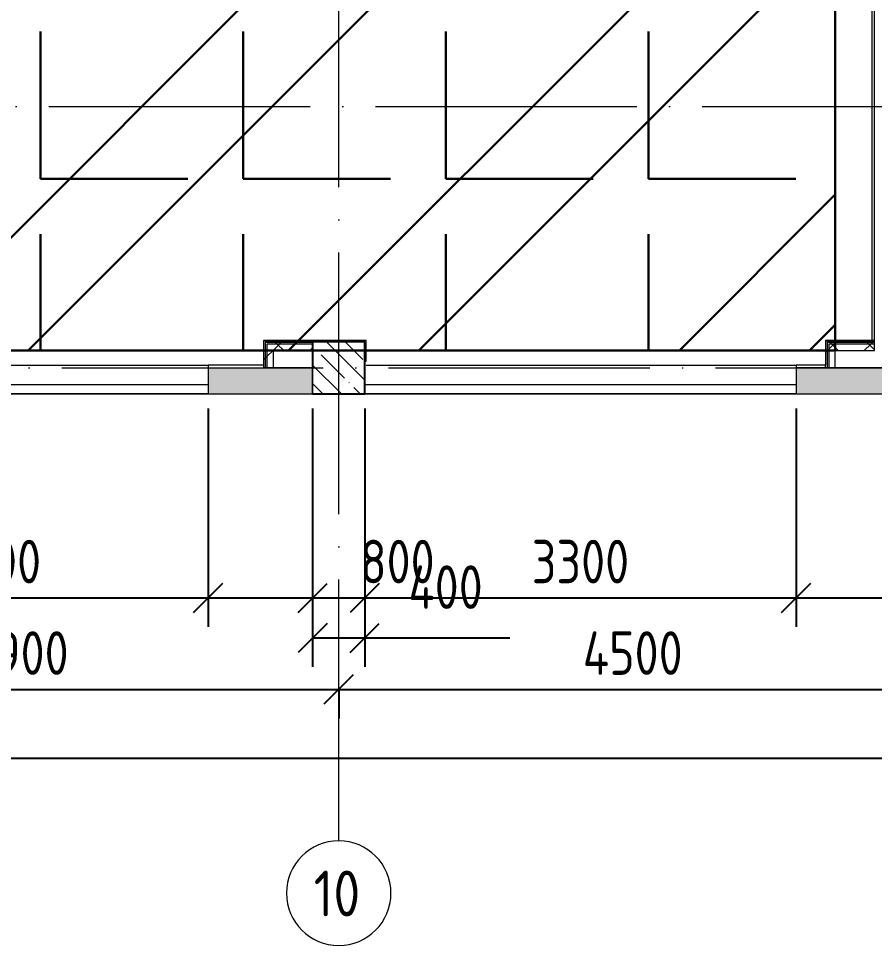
# Model space of a CAD drawing. Header units: millimetres. Extents: x -68946 to 690821, y -552984 to 293768.
# Drawn here: x 38600 to 45150, y 39106 to 46197 of the extents above; entities that cross this region are included whole.
import ezdxf

# ---------------------------------------------------------------- set-up
doc = ezdxf.new("R2010")
doc.units = ezdxf.units.MM
doc.linetypes.add('ADSK_Линия сетки', pattern=[2500, 2000, -250, 0, -250])
doc.layers.get('Defpoints').update_dxf_attribs({"color": 250})
for name, color, linetype, lineweight in [('1.1) Стяжка 5 вып.', 30, 'Continuous', 30), ('1.2) Тепло-звук изол. + пленка 5 вып.', 200, 'Continuous', 30), ('A-____-____-DIMS', 250, 'Continuous', 9), ('A-GLAZ-____-MCUT', 250, 'Continuous', 9), ('A-GLAZ-____-OTLN', 250, 'Continuous', 5), ('A-WALL-____-MCUT', 250, 'Continuous', 13), ('A-WALL-____-PATT', 250, 'Continuous', 13), ('A-WALL-FNSH-MCUT', 250, 'Continuous', 13), ('I-WALL-____-OTLN', 250, 'Continuous', 9), ('S-COLS-____-MCUT', 250, 'Continuous', 25), ('S-COLS-____-OTLN', 250, 'Continuous', 9), ('S-GRID-____-IDEN', 250, 'Continuous', 9), ('S-GRID-____-OTLN', 250, 'Continuous', 9)]:
    doc.layers.add(name, color=color, linetype=linetype, lineweight=lineweight)
doc.styles.add('GOST Common', font='', dxfattribs={"width": 0.9, "height": 350})
doc.styles.get("Standard").update_dxf_attribs({"font": 'ГОСТ тип А.ttf'})
doc.styles.get('GOST Common').set_extended_font_data('GOST Common')
doc.dimstyles.new('А3', dxfattribs={"dimtxt": 333, "dimasz": 222, "dimexe": 222, "dimexo": 111, "dimgap": 111, "dimtad": 1, "dimtoh": 1, "dimdec": 0, "dimrnd": 0.0015, "dimzin": 0, "dimdsep": 46, "dimtxsty": 'Standard', "dimblk": 'OBLIQUE', "dimcen": 0, "dimclrd": 7, "dimclre": 7, "dimclrt": 7, "dimadec": 0, "dimazin": 0, "dimtfac": 1, "dimtdec": 0, "dimtofl": 0, "dimtmove": 0, "dimatfit": 3, "dimfxl": 1, "dimtolj": 1, "dimtzin": 0, "dimarcsym": 0})
pattern_1 = [(45, (0, 0), (-141.42136, 141.42136), []), (135, (0, 0), (-141.42136, -141.42136), [])]

# ---------------------------------------------------------------- blocks, each defined once
blk = doc.blocks.new('Окно_СКБ_2Ст1 - Окно_СКБ_2Ст 3300_ОК2л-29018874-Кладочный план на отм_ 0_000_ Секция 1_')
at = {"layer": 'A-GLAZ-____-MCUT'}
for p, q in [((-1650, -125), (1650, -125)), ((-1650, -195), (1650, -195))]:
    blk.add_line(p, q, dxfattribs=at)
at = {"layer": 'A-GLAZ-____-OTLN'}
for p, q in [((1650, -125), (-1650, -125)), ((-1650, -195), (1650, -195))]:
    blk.add_line(p, q, dxfattribs=at)
blk = doc.blocks.new('Окно_СКБ_2Ст1 - Окно_СКБ_2Ст_3300_ОК1-29020644-Кладочный план на отм_ 0_000_ Секция 1_')
at = {"layer": 'A-GLAZ-____-MCUT'}
for p, q in [((-1650, -125), (1650, -125)), ((-1650, -195), (1650, -195))]:
    blk.add_line(p, q, dxfattribs=at)
at = {"layer": 'A-GLAZ-____-OTLN'}
for p, q in [((1650, -125), (-1650, -125)), ((-1650, -195), (1650, -195))]:
    blk.add_line(p, q, dxfattribs=at)
blk = doc.blocks.new('Ось сетки - Круг_Ø8 мм-39983606-Кладочный план на отм_ 0_000_ Секция 1_')
at = {"layer": 'S-GRID-____-IDEN'}
for start, end in [(360, 180), (180, 360)]:
    blk.add_arc((0, 0), 4, start, end, dxfattribs=at)
blk = doc.blocks.new('_Oblique')
at = {"color": 0, "linetype": 'ByBlock', "lineweight": -2}
blk.add_line((-0.5, -0.5), (0.5, 0.5), dxfattribs=at)
blk = doc.blocks.new('DIMBLOCK15-Кладочный план на отм_ 0_000_ Секция 1_')
at = {"layer": 'A-____-____-DIMS', "color": 7, "lineweight": -2, "transparency": 16777216}
for p, q in [((36150, 41065.3), (41050, 41065.3)), ((36150, 41054.3), (36150, 40843.3)), ((41050, 41054.3), (41050, 40843.3))]:
    blk.add_line(p, q, dxfattribs=at)
at = {"layer": 'Defpoints', "color": 0, "lineweight": 30, "transparency": 16777216}
for p in [(36150, 41165.3), (41050, 41165.3), (41050, 41065.3)]:
    blk.add_point(p, dxfattribs=at)
at = {"layer": 'A-____-____-DIMS', "color": 7, "lineweight": -2, "transparency": 16777216, "xscale": 222, "yscale": 222, "zscale": 222, "rotation": 180}
blk.add_blockref('_Oblique', (36150, 41065.3), dxfattribs=at)
at = {"layer": 'A-____-____-DIMS', "color": 7, "lineweight": -2, "transparency": 16777216, "xscale": 222, "yscale": 222, "zscale": 222}
blk.add_blockref('_Oblique', (41050, 41065.3), dxfattribs=at)
at = {"layer": 'A-____-____-DIMS', "color": 7, "transparency": 16777216, "insert": (38600, 41342.8), "char_height": 333, "width": 2.567, "attachment_point": 5}
blk.add_mtext('\\A1;4900', dxfattribs=at)
blk = doc.blocks.new('DIMBLOCK16-Кладочный план на отм_ 0_000_ Секция 1_')
at = {"layer": 'A-____-____-DIMS', "color": 7, "lineweight": -2, "transparency": 16777216}
for p, q in [((41050, 41065.3), (45550, 41065.3)), ((41050, 41054.3), (41050, 40843.3)), ((45550, 41054.3), (45550, 40843.3))]:
    blk.add_line(p, q, dxfattribs=at)
at = {"layer": 'Defpoints', "color": 0, "lineweight": 30, "transparency": 16777216}
for p in [(41050, 41165.3), (45550, 41165.3), (45550, 41065.3)]:
    blk.add_point(p, dxfattribs=at)
at = {"layer": 'A-____-____-DIMS', "color": 7, "lineweight": -2, "transparency": 16777216, "xscale": 222, "yscale": 222, "zscale": 222, "rotation": 180}
blk.add_blockref('_Oblique', (41050, 41065.3), dxfattribs=at)
at = {"layer": 'A-____-____-DIMS', "color": 7, "lineweight": -2, "transparency": 16777216, "xscale": 222, "yscale": 222, "zscale": 222}
blk.add_blockref('_Oblique', (45550, 41065.3), dxfattribs=at)
at = {"layer": 'A-____-____-DIMS', "color": 7, "transparency": 16777216, "insert": (43300, 41342.8), "char_height": 333, "width": 2.567, "attachment_point": 5}
blk.add_mtext('\\A1;4500', dxfattribs=at)
blk = doc.blocks.new('DIMBLOCK22-Кладочный план на отм_ 0_000_ Секция 1_')
at = {"layer": 'A-____-____-DIMS', "color": 7, "lineweight": -2, "transparency": 16777216}
for p, q in [((0, 40539.8), (69150, 40539.8)), ((0, 40528.8), (0, 40317.8)), ((69150, 40528.8), (69150, 40317.8))]:
    blk.add_line(p, q, dxfattribs=at)
at = {"layer": 'Defpoints', "color": 0, "lineweight": 30, "transparency": 16777216}
for p in [(0, 40639.8), (69150, 40639.8), (69150, 40539.8)]:
    blk.add_point(p, dxfattribs=at)
at = {"layer": 'A-____-____-DIMS', "color": 7, "lineweight": -2, "transparency": 16777216, "xscale": 222, "yscale": 222, "zscale": 222, "rotation": 180}
blk.add_blockref('_Oblique', (0, 40539.8), dxfattribs=at)
at = {"layer": 'A-____-____-DIMS', "color": 7, "lineweight": -2, "transparency": 16777216, "xscale": 222, "yscale": 222, "zscale": 222}
blk.add_blockref('_Oblique', (69150, 40539.8), dxfattribs=at)
at = {"layer": 'A-____-____-DIMS', "color": 7, "transparency": 16777216, "insert": (34575, 40817.3), "char_height": 333, "width": 2.919, "attachment_point": 5}
blk.add_mtext('\\A1;69150', dxfattribs=at)
blk = doc.blocks.new('DIMBLOCK331-Кладочный план на отм_ 0_000_ Секция 1_')
at = {"layer": 'A-____-____-DIMS', "color": 7, "lineweight": -2, "transparency": 16777216}
for p, q in [((36750, 43214), (36750, 41543.3)), ((40050, 43214), (40050, 41543.3)), ((36750, 41765.3), (40050, 41765.3))]:
    blk.add_line(p, q, dxfattribs=at)
at = {"layer": 'Defpoints', "color": 0, "lineweight": 30, "transparency": 16777216}
for p in [(36750, 43325), (40050, 43325), (40050, 41765.3)]:
    blk.add_point(p, dxfattribs=at)
at = {"layer": 'A-____-____-DIMS', "color": 7, "lineweight": -2, "transparency": 16777216, "xscale": 222, "yscale": 222, "zscale": 222, "rotation": 180}
blk.add_blockref('_Oblique', (36750, 41765.3), dxfattribs=at)
at = {"layer": 'A-____-____-DIMS', "color": 7, "lineweight": -2, "transparency": 16777216, "xscale": 222, "yscale": 222, "zscale": 222}
blk.add_blockref('_Oblique', (40050, 41765.3), dxfattribs=at)
at = {"layer": 'A-____-____-DIMS', "color": 7, "transparency": 16777216, "insert": (38400, 42042.8), "char_height": 333, "width": 2.483, "attachment_point": 5}
blk.add_mtext('\\A1;3300', dxfattribs=at)
blk = doc.blocks.new('DIMBLOCK332-Кладочный план на отм_ 0_000_ Секция 1_')
at = {"layer": 'A-____-____-DIMS', "color": 7, "lineweight": -2, "transparency": 16777216}
for p, q in [((40050, 43214), (40050, 41543.3)), ((40850, 43214), (40850, 41543.3)), ((40050, 41765.3), (40850, 41765.3)), ((40850, 41765.3), (41926.7, 41765.3))]:
    blk.add_line(p, q, dxfattribs=at)
at = {"layer": 'Defpoints', "color": 0, "lineweight": 30, "transparency": 16777216}
for p in [(40050, 43325), (40850, 43325), (40850, 41765.3)]:
    blk.add_point(p, dxfattribs=at)
at = {"layer": 'A-____-____-DIMS', "color": 7, "lineweight": -2, "transparency": 16777216, "xscale": 222, "yscale": 222, "zscale": 222, "rotation": 180}
blk.add_blockref('_Oblique', (40050, 41765.3), dxfattribs=at)
at = {"layer": 'A-____-____-DIMS', "color": 7, "lineweight": -2, "transparency": 16777216, "xscale": 222, "yscale": 222, "zscale": 222}
blk.add_blockref('_Oblique', (40850, 41765.3), dxfattribs=at)
at = {"layer": 'A-____-____-DIMS', "color": 7, "transparency": 16777216, "insert": (41499.3, 42042.8), "char_height": 333, "width": 1.862, "attachment_point": 5}
blk.add_mtext('\\A1;800', dxfattribs=at)
blk = doc.blocks.new('DIMBLOCK333-Кладочный план на отм_ 0_000_ Секция 1_')
at = {"layer": 'A-____-____-DIMS', "color": 7, "lineweight": -2, "transparency": 16777216}
for p, q in [((40850, 43214), (40850, 41237)), ((41250, 43214), (41250, 41237)), ((40850, 41459), (41250, 41459)), ((41250, 41459), (42360, 41459))]:
    blk.add_line(p, q, dxfattribs=at)
at = {"layer": 'Defpoints', "color": 0, "lineweight": 30, "transparency": 16777216}
for p in [(40850, 43325), (41250, 43325), (41250, 41459)]:
    blk.add_point(p, dxfattribs=at)
at = {"layer": 'A-____-____-DIMS', "color": 7, "lineweight": -2, "transparency": 16777216, "xscale": 222, "yscale": 222, "zscale": 222, "rotation": 180}
blk.add_blockref('_Oblique', (40850, 41459), dxfattribs=at)
at = {"layer": 'A-____-____-DIMS', "color": 7, "lineweight": -2, "transparency": 16777216, "xscale": 222, "yscale": 222, "zscale": 222}
blk.add_blockref('_Oblique', (41250, 41459), dxfattribs=at)
at = {"layer": 'A-____-____-DIMS', "color": 7, "transparency": 16777216, "insert": (41583, 42014), "char_height": 333, "width": 1.946, "attachment_point": 1, "line_spacing_factor": 1.022761}
blk.add_mtext('\\A1;400', dxfattribs=at)
blk = doc.blocks.new('DIMBLOCK334-Кладочный план на отм_ 0_000_ Секция 1_')
at = {"layer": 'A-____-____-DIMS', "color": 7, "lineweight": -2, "transparency": 16777216}
for p, q in [((41250, 43214), (41250, 41543.3)), ((44550, 43214), (44550, 41543.3)), ((41250, 41765.3), (44550, 41765.3))]:
    blk.add_line(p, q, dxfattribs=at)
at = {"layer": 'Defpoints', "color": 0, "lineweight": 30, "transparency": 16777216}
for p in [(41250, 43325), (44550, 43325), (44550, 41765.3)]:
    blk.add_point(p, dxfattribs=at)
at = {"layer": 'A-____-____-DIMS', "color": 7, "lineweight": -2, "transparency": 16777216, "xscale": 222, "yscale": 222, "zscale": 222, "rotation": 180}
blk.add_blockref('_Oblique', (41250, 41765.3), dxfattribs=at)
at = {"layer": 'A-____-____-DIMS', "color": 7, "lineweight": -2, "transparency": 16777216, "xscale": 222, "yscale": 222, "zscale": 222}
blk.add_blockref('_Oblique', (44550, 41765.3), dxfattribs=at)
at = {"layer": 'A-____-____-DIMS', "color": 7, "transparency": 16777216, "insert": (42900, 42042.8), "char_height": 333, "width": 2.483, "attachment_point": 5}
blk.add_mtext('\\A1;3300', dxfattribs=at)
blk = doc.blocks.new('DIMBLOCK335-Кладочный план на отм_ 0_000_ Секция 1_')
at = {"layer": 'A-____-____-DIMS', "color": 7, "lineweight": -2, "transparency": 16777216}
for p, q in [((44550, 43214), (44550, 41543.3)), ((45350, 43214), (45350, 41543.3)), ((44550, 41765.3), (45350, 41765.3)), ((45350, 41765.3), (46426.7, 41765.3))]:
    blk.add_line(p, q, dxfattribs=at)
at = {"layer": 'Defpoints', "color": 0, "lineweight": 30, "transparency": 16777216}
for p in [(44550, 43325), (45350, 43325), (45350, 41765.3)]:
    blk.add_point(p, dxfattribs=at)
at = {"layer": 'A-____-____-DIMS', "color": 7, "lineweight": -2, "transparency": 16777216, "xscale": 222, "yscale": 222, "zscale": 222, "rotation": 180}
blk.add_blockref('_Oblique', (44550, 41765.3), dxfattribs=at)
at = {"layer": 'A-____-____-DIMS', "color": 7, "lineweight": -2, "transparency": 16777216, "xscale": 222, "yscale": 222, "zscale": 222}
blk.add_blockref('_Oblique', (45350, 41765.3), dxfattribs=at)
at = {"layer": 'A-____-____-DIMS', "color": 7, "transparency": 16777216, "insert": (45999.3, 42042.8), "char_height": 333, "width": 1.862, "attachment_point": 5}
blk.add_mtext('\\A1;800', dxfattribs=at)

msp = doc.modelspace()

# ---------------------------------------------------------------- hatches: boundary and pattern name
at = {"layer": '1.1) Стяжка 5 вып.', "lineweight": 30, "true_color": 0xf26722}
h = msp.add_hatch(dxfattribs=at)
h.set_pattern_fill('ANSI32', color=30, scale=222)
h.paths.add_polyline_path([(44850, 51155), (36349.9781, 51155), (36349.9781, 43657.0355), (44850, 43657.0355)])
at = {"layer": '1.2) Тепло-звук изол. + пленка 5 вып.', "lineweight": 30}
h = msp.add_hatch(dxfattribs=at)
h.set_pattern_fill('ANGLE', color=256, scale=222)
h.set_pattern_definition([(0, (0, 0), (0, 1550.67), [1127.76, -422.91]), (90, (0, 0), (-1550.67, 9e-14), [1127.76, -422.91])])
h.paths.add_polyline_path([(44850, 51155), (36349.9781, 51155), (36349.9781, 43657.0355), (44850, 43657.0355)])
at = {"layer": 'A-WALL-____-PATT', "lineweight": 15}
h = msp.add_hatch(dxfattribs=at)
h.set_pattern_fill('FP_28', color=42, style=0, pattern_type=2)
h.set_pattern_definition(pattern_1)
h.paths.add_polyline_path([(40550, 43525.0006), (40550, 43707.0355), (40500, 43707.0355), (40500, 43525.0006)])
h = msp.add_hatch(dxfattribs=at)
h.set_pattern_fill('FP_28', color=42, style=0, pattern_type=2)
h.set_pattern_definition(pattern_1)
h.paths.add_polyline_path([(40849.9781, 43657.0355), (40849.9781, 43707.0355), (40550, 43707.0355), (40550, 43657.0355), (40713.6415, 43657.0355)])
h = msp.add_hatch(dxfattribs=at)
h.set_pattern_fill('FP_28', color=42, style=0, pattern_type=2)
h.set_pattern_definition(pattern_1)
h.paths.add_polyline_path([(44850, 43525.0006), (44850, 43707.0355), (44800, 43707.0355), (44800, 43525.0006)])
h = msp.add_hatch(dxfattribs=at)
h.set_pattern_fill('FP_28', color=42, style=0, pattern_type=2)
h.set_pattern_definition(pattern_1)
h.paths.add_polyline_path([(45149.9781, 43657.0355), (45149.9781, 43707.0355), (44850, 43707.0355), (44850, 43657.0355), (45111.7356, 43657.0355)])
h = msp.add_hatch(dxfattribs=at)
h.set_pattern_fill('FP_9', color=256, style=0, pattern_type=2)
h.set_pattern_definition([(50, (0, 0), (364.3679, -31.8783), [38.1, -419.1]), (355, (0, 0), (-70.4859, 382.1133), [30.48, -335.28]), (100.451, (30.36, -2.66), (293.885, 350.2334), [32.38, -356.18]), (46.184, (0, 101.6), (542.1585, -84.0858), [57.15, -628.65]), (96.636, (45.2, 94.6), (474.805, 494.8554), [48.57, -534.27]), (351.184, (0, 101.6), (474.81, 494.85), [45.72, -502.92]), (21, (50.8, 76.2), (303.2285, -204.5305), [38.1, -419.1]), (326, (50.8, 76.2), (123.6039, 368.376), [30.48, -335.28]), (71.451, (76.07, 59.16), (426.8341, 163.8427), [32.38, -356.18]), (37.5, (0, 0), (6.17665, 169.11015), [16.764, -314.452, 16.764, -323.596, -336.55]), (37.5, (0, 0), (6.17665, 169.11015), [-671.576, 16.764, -319.786]), (7.5, (0, 0), (133.63888, 200.3615), [16.764, -177.292, 16.764, -306.832, -128.27]), (7.5, (0, 0), (133.63888, 200.3615), [-517.652, 16.764, -111.506]), (327.5, (-113.28, 0), (271.18182, -11.45836), [16.764, -110.236, 16.764, -379.476, -525.78]), (327.5, (-113.28, 0), (271.18182, -11.45836), [-523.24, 16.764, -509.016]), (317.5, (-164.08, 0), (296.2585, 50.85285), [16.764, -148.336, 16.764, -246.38, -373.38]), (317.5, (-164.08, 0), (296.2585, 50.85285), [-428.244, 16.764, -356.616])])
h.paths.add_polyline_path([(54349.9781, 43325.0006), (54349.9781, 43525.0006), (53550, 43525.0006), (53550, 43325.0006)])
h.paths.add_polyline_path([(51708.8766, 43325.0006), (51850, 43325.0006), (51850, 43525.0006), (51150, 43525.0006), (51150, 43325.0006)])
h.paths.add_polyline_path([(49849.9781, 43325.0006), (49849.9781, 43525.0006), (49050, 43525.0006), (49050, 43325.0006)])
h.paths.add_polyline_path([(45349.9781, 43325.0006), (45349.9781, 43525.0006), (44550, 43525.0006), (44550, 43325.0006)])
h.paths.add_polyline_path([(40849.9781, 43325.0006), (40849.9781, 43525.0006), (40050, 43525.0006), (40050, 43325.0006)])
h.paths.add_polyline_path([(36750, 43325.0006), (36750, 43525.0006), (36349.9781, 43525.0006), (36349.9781, 43325.0006)])
h.paths.add_polyline_path([(35550, 43325.0006), (35949.9781, 43325.0006), (35949.9781, 43525.0006), (35550, 43525.0006), (35550, 43458.3234)])
h.paths.add_polyline_path([(33850, 43325.0006), (33850, 43525.0006), (33150, 43525.0006), (33150, 43325.0006)])
h.paths.add_polyline_path([(32250, 43325.0006), (32250, 43525.0006), (31449.9781, 43525.0006), (31449.9781, 43325.0006)])
h.paths.add_polyline_path([(26949.9781, 43325.0006), (27750, 43325.0006), (27750, 43525.0006), (26949.9781, 43525.0006), (26949.9781, 43458.3234)])
h.paths.add_polyline_path([(23250, 43325.0006), (23250, 43525.0006), (22449.9781, 43525.0006), (22449.9781, 43325.0006)])
h.paths.add_polyline_path([(18750, 43325.0006), (18750, 43525.0006), (17949.9781, 43525.0006), (17949.9781, 43325.0006)])
h.paths.add_polyline_path([(15850, 43325.0006), (15850, 43525.0006), (15150, 43525.0006), (15150, 43325.0006)])
h.paths.add_polyline_path([(14250, 43325.0006), (14250, 43525.0006), (13449.9781, 43525.0006), (13449.9781, 43325.0006)])
h.paths.add_polyline_path([(8949.9781, 43325.0006), (9750, 43325.0006), (9750, 43525.0006), (8949.9781, 43525.0006), (8949.9781, 43458.3234)])
h.paths.add_polyline_path([(5250, 43325.0006), (5250, 43525.0006), (4449.9781, 43525.0006), (4449.9781, 43325.0006)])
h.paths.add_polyline_path([(750.0209, 43325.0006), (750.0209, 43525.0006), (199.9781, 43525.0006), (199.9781, 43325.0006)])
at = {"layer": 'I-WALL-____-OTLN'}
h = msp.add_hatch(dxfattribs=at)
h.set_pattern_fill('FP_28', color=30, style=0, pattern_type=2)
h.set_pattern_definition(pattern_1)
h.paths.add_polyline_path([(40475, 43525.0006), (40487.5, 43525.0006), (40487.5, 43732.0355), (40475, 43732.0355), (40475, 43545.0006)])
h = msp.add_hatch(dxfattribs=at)
h.set_pattern_fill('FP_28', color=30, style=0, pattern_type=2)
h.set_pattern_definition(pattern_1)
h.paths.add_polyline_path([(40487.5, 43719.5355), (40849.9781, 43719.5355), (40849.9781, 43732.0355), (40487.5, 43732.0355)])
h = msp.add_hatch(dxfattribs=at)
h.set_pattern_fill('FP_28', color=30, style=0, pattern_type=2)
h.set_pattern_definition(pattern_1)
h.paths.add_polyline_path([(40487.5, 43525.0006), (40500, 43525.0006), (40500, 43719.5355), (40487.5, 43719.5355)])
h = msp.add_hatch(dxfattribs=at)
h.set_pattern_fill('FP_28', color=30, style=0, pattern_type=2)
h.set_pattern_definition(pattern_1)
h.paths.add_polyline_path([(40849.9781, 43707.0355), (40849.9781, 43719.5355), (40500, 43719.5355), (40500, 43707.0355), (40713.6415, 43707.0355)])
h = msp.add_hatch(dxfattribs=at)
h.set_pattern_fill('FP_28', color=30, style=0, pattern_type=2)
h.set_pattern_definition(pattern_1)
h.paths.add_polyline_path([(44775, 43525.0006), (44787.5, 43525.0006), (44787.5, 43732.0355), (44775, 43732.0355), (44775, 43545.0006)])
h = msp.add_hatch(dxfattribs=at)
h.set_pattern_fill('FP_28', color=30, style=0, pattern_type=2)
h.set_pattern_definition(pattern_1)
h.paths.add_polyline_path([(44850, 43719.5355), (45149.9781, 43719.5355), (45149.9781, 43732.0355), (44787.5, 43732.0355), (44787.5, 43719.5355), (44800, 43719.5355)])
h = msp.add_hatch(dxfattribs=at)
h.set_pattern_fill('FP_28', color=30, style=0, pattern_type=2)
h.set_pattern_definition(pattern_1)
h.paths.add_polyline_path([(44800, 43525.0006), (44800, 43719.5355), (44787.5, 43719.5355), (44787.5, 43525.0006)])
h = msp.add_hatch(dxfattribs=at)
h.set_pattern_fill('FP_28', color=30, style=0, pattern_type=2)
h.set_pattern_definition(pattern_1)
h.paths.add_polyline_path([(44800, 43707.0355), (45149.9781, 43707.0355), (45149.9781, 43719.5355), (44800, 43719.5355)])
at = {"layer": 'S-COLS-____-OTLN', "lineweight": 5}
h = msp.add_hatch(dxfattribs=at)
h.set_pattern_fill('FP_8', color=256, style=0, pattern_type=2)
h.set_pattern_definition([(135, (0, 0), (-142.5612, -142.5612), []), (135, (142.56, 0), (-142.5612, -142.5612), [252.016, -50.403, 3.353, -47.05])])
h.paths.add_polyline_path([(40849.9781, 43325), (41249.9781, 43325), (41249.9781, 43725), (40849.9781, 43725), (40849.9781, 43458.3234)])

# ---------------------------------------------------------------- linework, layer by layer
at = {"layer": '1.1) Стяжка 5 вып.', "lineweight": 30}
msp.add_lwpolyline([(36349.9781, 51155), (44850, 51155), (44850, 43657.0355), (36349.9781, 43657.0355)], close=True, dxfattribs=at)
at = {"layer": 'A-WALL-____-MCUT', "lineweight": 15}
for p, q in [((40474.5423, 43735.0355), (40474.5423, 43525.0006)), ((41049.9781, 43735.0355), (40474.5423, 43735.0355)), ((40477.5423, 43545.0006), (40477.5423, 43732.0355)), ((40477.5423, 43732.0355), (41049.9781, 43732.0355)), ((40487.5, 43719.5355), (40487.5, 43525.0006)), ((40849.9781, 43719.5355), (40487.5, 43719.5355)), ((40500, 43707.0355), (40500, 43525.0006)), ((40849.9781, 43707.0355), (40500, 43707.0355)), ((40849.9781, 43657.0355), (40849.9781, 43707.0355)), ((41049.9781, 43732.0355), (41049.9781, 43735.0355)), ((44774.5423, 43735.0355), (44774.5423, 43545.0006)), ((45150, 43735.0355), (44774.5423, 43735.0355)), ((44777.5423, 43545.0006), (44777.5423, 43732.0355)), ((44777.5423, 43732.0355), (45150, 43732.0355)), ((44787.5, 43719.5355), (44787.5, 43525.0006)), ((45149.9781, 43719.5355), (44787.5, 43719.5355)), ((44800, 43707.0355), (44800, 43525.0006)), ((45149.9781, 43707.0355), (44800, 43707.0355)), ((45149.9781, 43657.0355), (45149.9781, 43707.0355)), ((40550, 43525.0006), (40550, 43657.0355)), ((40550, 43657.0355), (40849.9781, 43657.0355)), ((44850, 43525.0006), (44850, 43657.0355)), ((44850, 43657.0355), (45149.9781, 43657.0355)), ((40475, 43545.0006), (40477.5423, 43545.0006)), ((44774.5423, 43545.0006), (44777.5423, 43545.0006)), ((44775, 43525.0006), (44775, 43545.0006)), ((40050, 43525.0006), (40474.5423, 43525.0006)), ((40050, 43525.0006), (40050, 43325.0006)), ((40475, 43525.0006), (40474.5423, 43525.0006)), ((40849.9781, 43525.0006), (40475, 43525.0006)), ((40849.9781, 43325.0006), (40849.9781, 43525.0006)), ((44550, 43525.0006), (44550, 43325.0006)), ((45349.9781, 43525.0006), (44550, 43525.0006)), ((40050, 43325.0006), (40849.9781, 43325.0006)), ((44550, 43325.0006), (45349.9781, 43325.0006))]:
    msp.add_line(p, q, dxfattribs=at)
at = {"layer": 'A-WALL-FNSH-MCUT', "lineweight": 15}
for p, q in [((45129.9781, 51155), (45129.9781, 43732.0355)), ((45149.9781, 43707.0355), (45149.9781, 50845)), ((40475, 43732.0355), (40475, 43545.0006)), ((40477.5423, 43732.0355), (40475, 43732.0355)), ((40849.9781, 43707.0355), (40849.9781, 43732.0355)), ((41259.9781, 43735), (41049.9781, 43735)), ((41049.9781, 43732.0355), (41049.9781, 43725)), ((41049.9781, 43725), (41249.9781, 43725)), ((41249.9781, 43725), (41249.9781, 43575.0006)), ((41259.9781, 43575.0006), (41259.9781, 43735)), ((44775, 43732.0355), (44775, 43545.0006)), ((44777.5423, 43732.0355), (44775, 43732.0355)), ((40474.5423, 43545.0006), (40050, 43545.0006)), ((40050, 43545.0006), (40050, 43525.0006)), ((41249.9781, 43575.0006), (41259.9781, 43575.0006)), ((44774.5423, 43545.0006), (44550, 43545.0006)), ((44550, 43545.0006), (44550, 43525.0006))]:
    msp.add_line(p, q, dxfattribs=at)
at = {"layer": 'I-WALL-____-OTLN', "lineweight": 15}
for p, q in [((36750, 43545.0006), (40050, 43545.0006)), ((41259.9781, 43545.0006), (44550, 43545.0006)), ((40050, 43325.0006), (36750, 43325.0006)), ((44550, 43325.0006), (41250, 43325.0006))]:
    msp.add_line(p, q, dxfattribs=at)
at = {"layer": 'S-COLS-____-MCUT'}
for p, q in [((41249.9781, 43725), (40849.9781, 43725)), ((40849.9781, 43725), (40849.9781, 43525.0006)), ((41249.9781, 43325), (41249.9781, 43725)), ((40849.9781, 43325), (41249.9781, 43325))]:
    msp.add_line(p, q, dxfattribs=at)
at = {"layer": 'S-COLS-____-OTLN'}
msp.add_line((40849.9781, 43525.0006), (40849.9781, 43325), dxfattribs=at)
at = {"layer": 'S-GRID-____-OTLN', "linetype": 'ADSK_Линия сетки'}
for p, q in [((41050, 39906.0281), (41050, 61202.0051)), ((-3669.3683, 45525.0006), (72376.0288, 45525.0006)), ((-3569.5512, 43525.0006), (72376.0288, 43525.0006))]:
    msp.add_line(p, q, dxfattribs=at)

# ---------------------------------------------------------------- block references
at = {"layer": 'A-GLAZ-____-OTLN', "rotation": 180}
for name, p in [('Окно_СКБ_2Ст1 - Окно_СКБ_2Ст_3300_ОК1-29020644-Кладочный план на отм_ 0_000_ Секция 1_', (38400, 43200.0006)), ('Окно_СКБ_2Ст1 - Окно_СКБ_2Ст 3300_ОК2л-29018874-Кладочный план на отм_ 0_000_ Секция 1_', (42900, 43200.0006))]:
    msp.add_blockref(name, p, dxfattribs=at)
at = {"layer": 'S-GRID-____-IDEN', "xscale": 99.99999999999993, "yscale": 99.99999999999993, "zscale": 99.99999999999993}
msp.add_blockref('Ось сетки - Круг_Ø8 мм-39983606-Кладочный план на отм_ 0_000_ Секция 1_', (41050, 39506.0281), dxfattribs=at)

# ---------------------------------------------------------------- texts
at = {"layer": 'S-GRID-____-IDEN', "color": 18, "true_color": 0x000000, "insert": (40858.8193, 39678.5615), "char_height": 350, "width": 461.772, "attachment_point": 1, "style": 'GOST Common'}
msp.add_mtext('10', dxfattribs=at)

# ---------------------------------------------------------------- dimensions: what is measured, and where the dimension line sits
at = {"layer": 'A-____-____-DIMS'}
for base, p1, p2, picture, middle in [((40050, 41765.3451), (36750, 43325.0006), (40050, 43325.0006), 'DIMBLOCK331-Кладочный план на отм_ 0_000_ Секция 1_', (38400, 42042.8451)), ((40849.9781, 41765.3451), (40050, 43325.0006), (40849.9781, 43325), 'DIMBLOCK332-Кладочный план на отм_ 0_000_ Секция 1_', (41499.3281, 42042.8451)), ((44550, 41765.3451), (41249.9781, 43325), (44550, 43325.0006), 'DIMBLOCK334-Кладочный план на отм_ 0_000_ Секция 1_', (42899.989, 42042.8451)), ((45349.9781, 41765.3451), (44550, 43325.0006), (45349.9781, 43325), 'DIMBLOCK335-Кладочный план на отм_ 0_000_ Секция 1_', (45999.3281, 42042.8451)), ((41050, 41065.3451), (36150, 41165.33), (41050, 41165.33), 'DIMBLOCK15-Кладочный план на отм_ 0_000_ Секция 1_', (38600, 41342.8451)), ((45550, 41065.3451), (41050, 41165.33), (45550, 41165.33), 'DIMBLOCK16-Кладочный план на отм_ 0_000_ Секция 1_', (43300, 41342.8451)), ((69150, 40539.7783), (0, 40639.7632), (69150, 40639.7632), 'DIMBLOCK22-Кладочный план на отм_ 0_000_ Секция 1_', (34575, 40817.2783))]:
    dim = msp.add_linear_dim(base=base, p1=p1, p2=p2, dimstyle='А3', dxfattribs=at)
    dim.commit()
    dim.dimension.update_dxf_attribs({"geometry": picture, "text_midpoint": middle})
dim = msp.add_linear_dim(base=(41249.9781, 41459.0336), p1=(40849.9781, 43325), p2=(41249.9781, 43325), dimstyle='А3', dxfattribs=at)
dim.commit()
dim.dimension.update_dxf_attribs({"geometry": 'DIMBLOCK333-Кладочный план на отм_ 0_000_ Секция 1_', "text_midpoint": (41915.9781, 41459.0336), "dimtype": 160})

doc.saveas('drawing.dxf')
